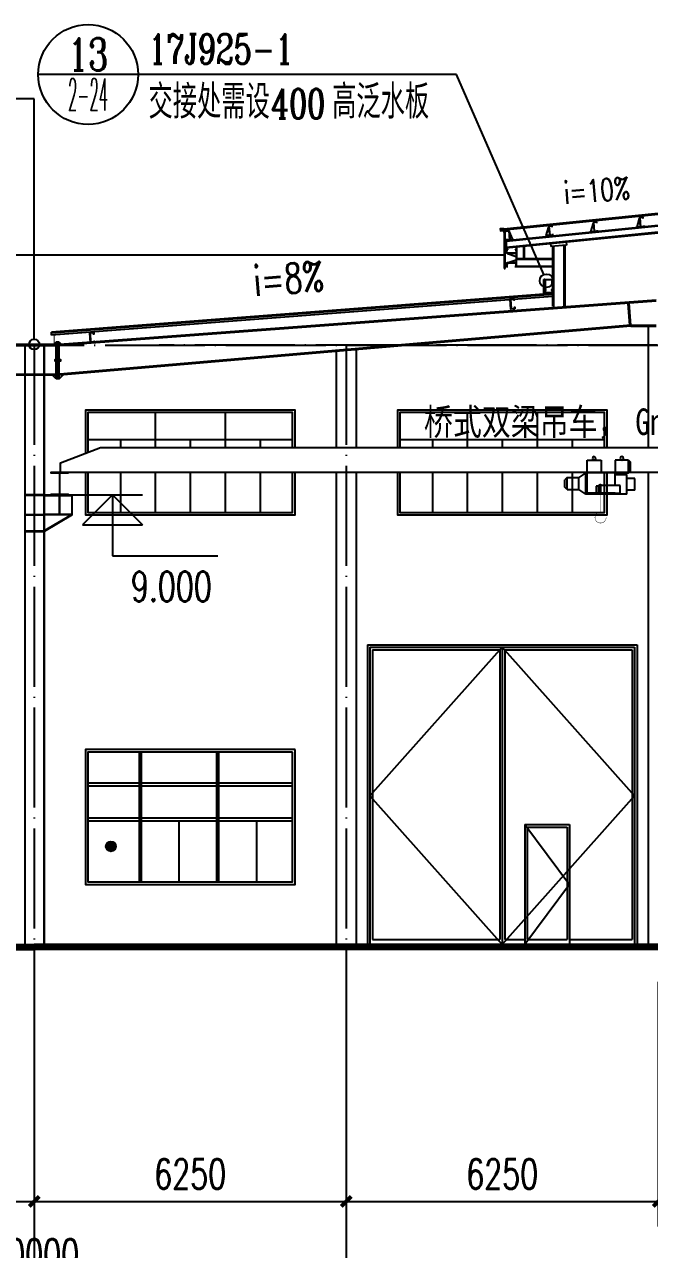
# Model space of a CAD drawing. Extents: x 13898408 to 14113608, y -853943 to -68012.
# Drawn here: x 14018813 to 14031333, y -803154 to -778624 of the extents above; entities that cross this region are included whole.
import ezdxf
from ezdxf.enums import TextEntityAlignment as Align

# ---------------------------------------------------------------- set-up
doc = ezdxf.new("R2010")
doc.units = 0
doc.header["$LTSCALE"] = 1000
doc.header["$MEASUREMENT"] = 0
doc.linetypes.add('DOTE', pattern=[2.42, 2, -0.2, 0.02, -0.2])
for name, color, linetype in [('06', 7, 'Continuous'), ('11', 3, 'Continuous'), ('AXIS', 3, 'Continuous'), ('COLUMN', 2, 'Continuous'), ('DIM_IDEN', 3, 'Continuous'), ('DOTE', 1, 'DOTE'), ('PUB_DIM', 3, 'Continuous'), ('PUB_TEXT', 7, 'Continuous'), ('S_FLOOR', 2, 'Continuous'), ('WINDOW', 4, 'Continuous'), ('彩板', 4, 'Continuous'), ('梁柱', 3, 'Continuous'), ('立面线条', 7, 'Continuous')]:
    doc.layers.add(name, color=color, linetype=linetype)
doc.styles.add('_TCH_DIM', font='SIMPLEX', dxfattribs={"bigfont": 'GBCBIG'})
doc.styles.add('_TCH_DIM_T3', font='SIMPLEX', dxfattribs={"width": 0.705882, "bigfont": 'GBCBIG'})
doc.styles.add('_TCH_LABEL', font='COMPLEX', dxfattribs={"bigfont": 'GBCBIG'})
doc.styles.add('宋', font='', dxfattribs={"width": 0.8})
doc.styles.get('宋').set_extended_font_data('SimSun')
doc.dimstyles.new('_TCH_ARCH&&200', dxfattribs={"dimtxt": 595, "dimasz": 200, "dimexe": 500, "dimexo": 600, "dimgap": 252.5, "dimtad": 1, "dimdec": 0, "dimzin": 0, "dimdsep": 46, "dimtxsty": '_TCH_DIM_T3', "dimblk": 'ARCHTICK', "dimcen": 0.09, "dimclrt": 7, "dimazin": 2, "dimtfac": 1, "dimtdec": 0, "dimtix": 1, "dimtmove": 2, "dimatfit": 3, "dimfxl": 0, "dimtolj": 1, "dimtzin": 0, "dimarcsym": 0})

# ---------------------------------------------------------------- blocks, each defined once
blk = doc.blocks.new('A$C6EE6551E')
at = {"layer": 'COLUMN'}
blk.add_hatch(color=256, dxfattribs=at).paths.add_polyline_path([(5, 195), (75, 200), (77, 175), (82, 175), (80, 205), (0, 200), (13, 0), (93, 5), (91, 35), (86, 35), (88, 10), (18, 5)])
blk.add_lwpolyline([(93, 5), (13, 0), (0, 200), (80, 205), (82, 175), (77, 175), (75, 200), (5, 195), (18, 5), (88, 10), (86, 35), (91, 35)], close=True, dxfattribs=at)
blk = doc.blocks.new('A$C72861E34')
for p, q in [((0, 0), (0, 150)), ((0, 150), (60, 150)), ((60, 0), (0, 0)), ((3, 147), (3, 3)), ((57, 147), (3, 147)), ((3, 3), (58, 3)), ((57, 123), (57, 147)), ((60, 123), (57, 123)), ((57, 27), (60, 27)), ((58, 3), (57, 27)), ((60, 150), (60, 123)), ((60, 27), (60, 0))]:
    blk.add_line(p, q)
blk = doc.blocks.new('A$C2E1941DB')
at = {"color": 3, "linetype": 'ByBlock'}
for points in [[(55, 0), (0, 0), (55, 150)], [(57, 150), (55, 150), (55, 0), (57, 0)], [(117, 140), (117, 160), (57, 160), (57, 0), (117, 0), (117, 20)], [(115, 140), (115, 158), (60, 158), (60, 3), (115, 3), (115, 20)]]:
    blk.add_lwpolyline(points, dxfattribs=at)
blk = doc.blocks.new('A$C19DF6FF6')
at = {"xscale": -2.0736, "yscale": 2.0736, "zscale": 2.0736, "rotation": 355.4260438756032}
blk.add_blockref('A$C2E1941DB', (242, 0), dxfattribs=at)
blk = doc.blocks.new('A$C402C3B8C')
at = {"color": 0, "linetype": 'Continuous', "ltscale": 20}
for p, q in [((12, 19, 88), (12, 14, 88)), ((200, 14, 88), (12, 14, 88)), ((25, 94, 88), (25, 91, 88)), ((56, 35, 88), (56, 1, 88)), ((69, 35, 88), (69, 0, 88)), ((144, 34, 88), (144, 0, 88)), ((156, 34, 88), (156, 0, 88)), ((175, 94, 88), (175, 91, 88)), ((200, 19, 88), (200, 14, 88))]:
    blk.add_line(p, q, dxfattribs=at)
at = {"color": 0, "linetype": 'Continuous', "ltscale": 20, "elevation": 88}
for points in [[(175, 94), (200, 94), (200, 19), (0, 19), (0, 94), (25, 94)], [(175, 91), (197, 91), (197, 21), (2, 21), (2, 91), (25, 91)]]:
    blk.add_lwpolyline(points, dxfattribs=at)
blk = doc.blocks.new('A$C4AD628D5')
at = {"layer": '06', "linetype": 'ByBlock'}
blk.add_line((24, 154, 200), (379, 276, 200), dxfattribs=at)
at = {"layer": '06', "linetype": 'ByBlock', "xscale": -1.92, "yscale": 1.92, "zscale": 1.92, "rotation": 180}
blk.add_blockref('A$C402C3B8C', (0, 180, 32), dxfattribs=at)
blk = doc.blocks.new('A$C53AF4E09')
at = {"layer": 'COLUMN'}
blk.add_hatch(color=256, dxfattribs=at).paths.add_polyline_path([(350, 450), (0, 450), (0, 440), (170, 440), (170, 10), (0, 10), (0, 0), (350, 0), (350, 10), (180, 10), (180, 440), (350, 440)])
blk.add_lwpolyline([(0, 440), (0, 450), (350, 450), (350, 440), (180, 440), (180, 10), (350, 10), (350, 0), (0, 0), (0, 10), (170, 10), (170, 440)], close=True, dxfattribs=at)
blk = doc.blocks.new('A$C1CF62CEA')
at = {"color": 7}
for p, q in [((448, 1264), (731, 1264)), ((448, 1007), (448, 1264)), ((731, 1264), (731, 1007)), ((1279, 1264), (1012, 1264)), ((1012, 1264), (1012, 1007)), ((1279, 1007), (1279, 1264)), ((1279, 1264), (1318, 1226)), ((424, 1007), (282, 913)), ((1012, 1007), (424, 1007)), ((424, 583), (424, 1007)), ((448, 599), (448, 1007)), ((1012, 1007), (1279, 1007)), ((1012, 756), (1012, 1007)), ((1279, 1007), (1318, 1044)), ((1318, 1044), (1318, 1226)), ((47, 913), (0, 867)), ((0, 723), (0, 867)), ((47, 677), (47, 913)), ((47, 913), (282, 913)), ((282, 677), (282, 913)), ((679, 744), (632, 744)), ((632, 744), (632, 599)), ((718, 779), (679, 756)), ((679, 756), (679, 583)), ((718, 779), (718, 583)), ((1110, 756), (718, 756)), ((718, 756), (718, 599)), ((1012, 975), (1247, 975)), ((1110, 599), (1110, 756)), ((1247, 583), (1247, 975)), ((1404, 897), (1247, 897)), ((1404, 662), (1404, 897)), ((47, 677), (0, 723)), ((47, 677), (282, 677)), ((424, 583), (282, 677)), ((1247, 583), (424, 583)), ((679, 599), (448, 599)), ((1012, 599), (718, 599)), ((1012, 599), (1110, 599)), ((1404, 662), (1247, 662))]:
    blk.add_line(p, q, dxfattribs=at)
at = {"color": 7, "linetype": 'ByBlock', "const_width": 7.84}
blk.add_lwpolyline([(830, 116, -2.414214), (718, 227), (718, 583)], format="xyb", dxfattribs=at)
at = {"color": 7, "extrusion": (0, 0, -1)}
for centre in [(589, 1299), (1145, 1299)]:
    blk.add_ellipse(centre, major_axis=(24.4, 24.4), ratio=1, start_param=3.926991, end_param=10.210176, dxfattribs=at)
blk = doc.blocks.new('_ArchTick')
at = {"color": 0, "linetype": 'ByBlock', "const_width": 0.4}
blk.add_lwpolyline([(-0.5, -0.5), (0.5, 0.5)], dxfattribs=at)
blk = doc.blocks.new('*D167')
at = {"layer": 'AXIS', "color": 0, "lineweight": -2}
for p, q in [((13994008, -797794), (13994008, -804294)), ((14044008, -797794), (14044008, -804294)), ((13994008, -803794), (14044008, -803794))]:
    blk.add_line(p, q, dxfattribs=at)
at = {"layer": 'Defpoints', "color": 0}
for p in [(13994008, -797194), (14044008, -797194), (14044008, -803794)]:
    blk.add_point(p, dxfattribs=at)
at = {"layer": 'AXIS', "color": 0, "lineweight": -2, "xscale": 200, "yscale": 200, "zscale": 200, "rotation": 180}
blk.add_blockref('_ArchTick', (13994008, -803794), dxfattribs=at)
at = {"layer": 'AXIS', "color": 0, "lineweight": -2, "xscale": 200, "yscale": 200, "zscale": 200}
blk.add_blockref('_ArchTick', (14044008, -803794), dxfattribs=at)
at = {"layer": 'AXIS', "color": 7, "insert": (14019008, -803244), "char_height": 595, "attachment_point": 5, "style": '_TCH_DIM_T3'}
blk.add_mtext('\\A1;50000', dxfattribs=at)
blk = doc.blocks.new('*D171')
at = {"layer": 'AXIS', "color": 0, "lineweight": -2}
for p, q in [((14012758, -797794), (14012758, -802694)), ((14019008, -797794), (14019008, -802694)), ((14012758, -802194), (14019008, -802194))]:
    blk.add_line(p, q, dxfattribs=at)
at = {"layer": 'Defpoints', "color": 0}
for p in [(14012758, -797194), (14019008, -797194), (14019008, -802194)]:
    blk.add_point(p, dxfattribs=at)
at = {"layer": 'AXIS', "color": 0, "lineweight": -2, "xscale": 200, "yscale": 200, "zscale": 200, "rotation": 180}
blk.add_blockref('_ArchTick', (14012758, -802194), dxfattribs=at)
at = {"layer": 'AXIS', "color": 0, "lineweight": -2, "xscale": 200, "yscale": 200, "zscale": 200}
blk.add_blockref('_ArchTick', (14019008, -802194), dxfattribs=at)
at = {"layer": 'AXIS', "color": 7, "insert": (14015883, -801644), "char_height": 595, "attachment_point": 5, "style": '_TCH_DIM_T3'}
blk.add_mtext('\\A1;6250', dxfattribs=at)
blk = doc.blocks.new('*D172')
at = {"layer": 'AXIS', "color": 0, "lineweight": -2}
for p, q in [((14019008, -797794), (14019008, -802694)), ((14025258, -797794), (14025258, -802694)), ((14019008, -802194), (14025258, -802194))]:
    blk.add_line(p, q, dxfattribs=at)
at = {"layer": 'Defpoints', "color": 0}
for p in [(14019008, -797194), (14025258, -797194), (14025258, -802194)]:
    blk.add_point(p, dxfattribs=at)
at = {"layer": 'AXIS', "color": 0, "lineweight": -2, "xscale": 200, "yscale": 200, "zscale": 200, "rotation": 180}
blk.add_blockref('_ArchTick', (14019008, -802194), dxfattribs=at)
at = {"layer": 'AXIS', "color": 0, "lineweight": -2, "xscale": 200, "yscale": 200, "zscale": 200}
blk.add_blockref('_ArchTick', (14025258, -802194), dxfattribs=at)
at = {"layer": 'AXIS', "color": 7, "insert": (14022133, -801644), "char_height": 595, "attachment_point": 5, "style": '_TCH_DIM_T3'}
blk.add_mtext('\\A1;6250', dxfattribs=at)
blk = doc.blocks.new('*D173')
at = {"layer": 'AXIS', "color": 0, "lineweight": -2}
for p, q in [((14025258, -797794), (14025258, -802694)), ((14031508, -797794), (14031508, -802694)), ((14025258, -802194), (14031508, -802194))]:
    blk.add_line(p, q, dxfattribs=at)
at = {"layer": 'Defpoints', "color": 0}
for p in [(14025258, -797194), (14031508, -797194), (14031508, -802194)]:
    blk.add_point(p, dxfattribs=at)
at = {"layer": 'AXIS', "color": 0, "lineweight": -2, "xscale": 200, "yscale": 200, "zscale": 200, "rotation": 180}
blk.add_blockref('_ArchTick', (14025258, -802194), dxfattribs=at)
at = {"layer": 'AXIS', "color": 0, "lineweight": -2, "xscale": 200, "yscale": 200, "zscale": 200}
blk.add_blockref('_ArchTick', (14031508, -802194), dxfattribs=at)
at = {"layer": 'AXIS', "color": 7, "insert": (14028383, -801644), "char_height": 595, "attachment_point": 5, "style": '_TCH_DIM_T3'}
blk.add_mtext('\\A1;6250', dxfattribs=at)

msp = doc.modelspace()

# ---------------------------------------------------------------- hatches: boundary and pattern name
at = {"layer": 'WINDOW'}
msp.add_hatch(color=250, dxfattribs=at).paths.add_polyline_path([(14020445.5, -795081.7, -1), (14020645.5, -795081.7, -1)])

# ---------------------------------------------------------------- linework, layer by layer
for p, q in [((14028349.6, -782722.4, 0), (14031507.2, -782403.5, 0)), ((14031507.2, -782428.6, 0), (14028351.7, -782747.3, 0)), ((14028349.6, -782722.4, 100), (14028351.7, -782747.3, 100)), ((14028418.6, -782765.9, 0), (14028443.6, -782764.1, 0)), ((14028418.6, -782765.9, 0), (14028418.6, -783509, 0)), ((14028443.6, -783509, 100), (14028443.6, -782764.1, 100)), ((14029387, -783065, 0), (14029387, -784273, 0)), ((14029407, -783063.5, 0), (14029407, -784271.7, 0)), ((14029617, -783048.1, 0), (14029617, -784258.8, 0)), ((14029637, -783046.6, 0), (14029637, -784257.6, 0)), ((14028418.6, -783509, 0), (14028443.6, -783509, 0)), ((14029387.4, -784012), (14019352.5, -784786)), ((14019352.5, -784796), (14029387.4, -784022.1)), ((14029387.4, -784072.2), (14019352.5, -784846.2)), ((14031308, -784665), (14031308, -787094.2)), ((14019352.5, -784846.2), (14019352.5, -784786)), ((14019352.5, -784846.2), (14019352.5, -784796)), ((14025058, -785169), (14025058, -787094.2)), ((14025458, -785140.8), (14025458, -787094.2)), ((14025058, -787594.2), (14025058, -797044.2)), ((14025458, -787594.2), (14025458, -797044.2)), ((14031308, -787594.2), (14031308, -797044.2))]:
    msp.add_line(p, q)
at = {"elevation": 0}
msp.add_lwpolyline([(14028405.3, -782709.9), (14028343.6, -782716.9), (14028346.8, -782753.2), (14028416.1, -782748.3), (14028416.1, -782786.7)], dxfattribs=at)
for points in [[(14028418.6, -783244.2), (14009595.4, -783244.2)], [(14019448, -785342.2), (14019418, -785342.2), (14019418, -785362.2), (14019448, -785362.2)], [(14019508, -785362.2), (14019538, -785362.2), (14019538, -785342.2), (14019508, -785342.2)], [(13980709.7, -797194.2), (13993768, -797194.2), (13993768, -797044.2), (14019008, -797044.2)], [(13980709.7, -797294.2), (13993868, -797294.2), (13993868, -797144.2), (14019008, -797144.2)], [(14092608, -797194.2), (14044248, -797194.2), (14044248, -797044.2), (14019008, -797044.2)], [(14092608, -797294.2), (14044148, -797294.2), (14044148, -797144.2), (14019008, -797144.2)]]:
    msp.add_lwpolyline(points)
at = {"const_width": 5, "elevation": 0}
for points in [[(14028404.7, -783166.7), (14028511.3, -783166.7)], [(14028404.7, -783430.9), (14028511.3, -783430.9)], [(14029381.1, -783666.2), (14029381.1, -783725.7), (14029211.2, -783725.7), (14029211.2, -783775), (14029196.3, -783775), (14029196.3, -783809.5), (14029216.4, -783831.8)]]:
    msp.add_lwpolyline(points, dxfattribs=at)
for points, const_width in [([(14019433, -785009.2), (14019523, -785009.2)], 5), ([(14019433, -785110.1), (14019523, -785110.1)], 5), ([(14019433, -785251.8), (14019523, -785251.8)], 5), ([(14019433, -785452.7), (14019523, -785452.7)], 5), ([(14019433, -785594.4), (14019523, -785594.4)], 5), ([(14019433, -785695.2), (14019523, -785695.2)], 5), ([(13980709.7, -797244.2), (13993818, -797244.2), (13993818, -797094.2), (14019008, -797094.2)], 100), ([(14092608, -797244.2), (14044198, -797244.2), (14044198, -797094.2), (14019008, -797094.2)], 100)]:
    msp.add_lwpolyline(points, dxfattribs=dict(const_width=const_width))
at = {"color": 7, "ltscale": 5}
msp.add_lwpolyline([(14043483, -787594.2), (14019533, -787594.2), (14019533, -787404.2), (14020333, -787094.2), (14042683, -787094.2), (14043483, -787404.2)], close=True, dxfattribs=at)
at = {"layer": '06', "linetype": 'ByBlock'}
for p, q in [((14028462, -782946.6, 100), (14028462, -783097.1, 100)), ((14029664.8, -782976.9, 100), (14029670.2, -783044.2, 100)), ((14028486.3, -783209, 0), (14028662.1, -783269.5, 0)), ((14028662, -783081.1, 0), (14028662, -783472.2, 0)), ((14028672, -783081.1, 0), (14028672, -783312.2, 0)), ((14028812, -783068.3, 0), (14028812, -783312.2, 0)), ((14028822, -783068.3, 0), (14028822, -783312.2, 0)), ((14029351.5, -783008.2, 100), (14029356.2, -783067.3, 100)), ((14028662, -783312.2, 100), (14029387, -783312.2, 100)), ((14028662, -783322.2, 0), (14029387, -783322.2, 0)), ((14028662, -783462.2, 0), (14029387, -783462.2, 0)), ((14028662, -783472.2, 100), (14029387, -783472.2, 100))]:
    msp.add_line(p, q, dxfattribs=at)
at = {"layer": '11'}
for p, q in [((14028462, -782946.6, 100), (14031507, -782642.4, 22.4)), ((14028462, -782961.7, 100), (14031507, -782657.5, 22.4)), ((14028462, -783082.1, 100), (14031506.3, -782777.9, 22.4)), ((14028462, -783097.1, 100), (14031506.3, -782793, 22.4)), ((14029670.2, -783044.2, 100), (14029356.2, -783067.3, 100))]:
    msp.add_line(p, q, dxfattribs=at)
at = {"layer": 'AXIS'}
for p, q in [((14019008, -797194.2), (14019008, -805194.2)), ((14025258, -797194.2), (14025258, -805194.2))]:
    msp.add_line(p, q, dxfattribs=at)
at = {"layer": 'DIM_IDEN'}
for p, q in [((14019008, -780109.8), (14015039.4, -780109.8)), ((14019008, -784926.2), (14019008, -780109.8))]:
    msp.add_line(p, q, dxfattribs=at)
msp.add_circle((14019008, -785030), 103.8, dxfattribs=at)
at = {"layer": 'DOTE'}
for p, q in [((13945408, -785044.2), (14092608, -785044.2)), ((14019008, -785044.2), (14019008, -797194.2)), ((14046008, -785044.2), (14021508, -785044.2)), ((14025258, -785044.2), (14025258, -797194.2)), ((13945408, -797044.2), (14092608, -797044.2)), ((14046008, -797044.2), (14019008, -797044.2))]:
    msp.add_line(p, q, dxfattribs=at)
at = {"layer": 'PUB_DIM'}
for p, q in [((14021087.4, -779624.1), (14019087.4, -779624.1)), ((14027467.4, -779624.1), (14021087.4, -779624.1)), ((14029213.7, -783632), (14027467.4, -779624.1)), ((14019208, -788044.2), (14021174.6, -788044.2)), ((14020574.6, -788044.2), (14019974.6, -788644.2)), ((14020574.6, -788044.2), (14021174.6, -788644.2)), ((14020574.6, -788044.2), (14020574.6, -789265.2)), ((14019974.6, -788644.2), (14021174.6, -788644.2)), ((14020574.6, -789265.2), (14022684.4, -789265.2))]:
    msp.add_line(p, q, dxfattribs=at)
for points in [[(14031070.9, -782234.1, 0, 0, 0), (14029564.1, -782352.8, 120, 0, 0), (14029115.5, -782388.2, 0, 0, 0)], [(14025410.2, -784114.9, 0, 0, 0), (14023516, -784264.1, 160, 0, 0), (14022917.9, -784311.2, 0, 0, 0)]]:
    msp.add_lwpolyline(points, format="xyseb", dxfattribs=at)
for centre, radius in [((14020087.4, -779624.1), 1000), ((14029267.4, -783755.2), 134.4)]:
    msp.add_circle(centre, radius, dxfattribs=at)
at = {"layer": 'S_FLOOR'}
for p, q in [((14029237, -784021.3, 0), (14029237, -783733.2, 0)), ((14029247, -784020.7, 0), (14029247.1, -783793.4, 0))]:
    msp.add_line(p, q, dxfattribs=at)
at = {"layer": 'WINDOW', "color": 250}
for p, q in [((14021433, -786394.2), (14021433, -787094.2)), ((14022833, -786394.2), (14022833, -787094.2)), ((14027683, -786394.2), (14027683, -787094.2)), ((14029083, -786394.2), (14029083, -787094.2)), ((14024183, -786944.2), (14020083, -786944.2)), ((14020733, -786944.2), (14020733, -787094.2)), ((14022133, -786944.2), (14022133, -787094.2)), ((14023533, -786944.2), (14023533, -787094.2)), ((14030433, -786944.2), (14026333, -786944.2)), ((14026983, -786944.2), (14026983, -787094.2)), ((14028383, -786944.2), (14028383, -787094.2)), ((14029783, -786944.2), (14029783, -787094.2)), ((14020733, -787594.2), (14020733, -788394.2)), ((14021433, -787594.2), (14021433, -788394.2)), ((14022133, -787594.2), (14022133, -788394.2)), ((14022833, -787594.2), (14022833, -788394.2)), ((14023533, -787594.2), (14023533, -788394.2)), ((14026983, -787594.2), (14026983, -788394.2)), ((14027683, -787594.2), (14027683, -788394.2)), ((14028383, -787594.2), (14028383, -788394.2)), ((14029083, -787594.2), (14029083, -788394.2)), ((14029783, -787594.2), (14029783, -788394.2)), ((14025683, -791044.2), (14031083, -791044.2)), ((14025683, -791044.2), (14025683, -797044.2)), ((14025733, -791094.2), (14031033, -791094.2)), ((14025733, -791094.2), (14025733, -797044.2)), ((14028383, -791094.2), (14028383, -797044.2)), ((14031033, -791094.2), (14031033, -797044.2)), ((14031083, -791044.2), (14031083, -797044.2)), ((14025783, -791144.2), (14028333, -791144.2)), ((14025783, -791144.2), (14025783, -796944.2)), ((14028333, -791144.2), (14028333, -796944.2)), ((14028433, -791144.2), (14028433, -794644.2)), ((14028433, -791144.2), (14030983, -791144.2)), ((14030983, -791144.2), (14030983, -796944.2)), ((14021908, -794569.2), (14021908, -795794.2)), ((14023458, -794569.2), (14023458, -795794.2)), ((14028433, -794644.2), (14028433, -796944.2)), ((14028833, -794644.2), (14029733, -794644.2)), ((14028833, -794644.2), (14028833, -797044.2)), ((14028883, -794694.2), (14029683, -794694.2)), ((14028883, -794694.2), (14028883, -796944.2)), ((14029683, -794694.2), (14029683, -796944.2)), ((14029733, -794644.2), (14029733, -797044.2)), ((14025783, -796944.2), (14028333, -796944.2)), ((14028433, -796944.2), (14028833, -796944.2)), ((14028883, -796944.2), (14029383, -796944.2)), ((14029383, -796944.2), (14029683, -796944.2)), ((14029733, -796944.2), (14030983, -796944.2)), ((14025683, -797044.2), (14031083, -797044.2))]:
    msp.add_line(p, q, dxfattribs=at)
for points in [[(14024233, -787094.2), (14024233, -786344.2), (14020033, -786344.2), (14020033, -787210.5)], [(14024183, -787094.2), (14024183, -786394.2), (14020083, -786394.2), (14020083, -787191.1)], [(14030483, -787094.2), (14030483, -786344.2), (14026283, -786344.2), (14026283, -787094.2)], [(14030433, -787094.2), (14030433, -786394.2), (14026333, -786394.2), (14026333, -787094.2)], [(14020033, -787594.2), (14020033, -788444.2), (14024233, -788444.2), (14024233, -787594.2)], [(14020083, -787594.2), (14020083, -788394.2), (14024183, -788394.2), (14024183, -787594.2)], [(14026283, -787594.2), (14026283, -788444.2), (14030483, -788444.2), (14030483, -787594.2)], [(14026333, -787594.2), (14026333, -788394.2), (14030433, -788394.2), (14030433, -787594.2)], [(14028383, -791094.2), (14025733, -794069.2), (14028383, -797044.2), (14031033, -794069.2), (14028383, -791094.2)], [(14028833, -794644.2), (14029733, -795844.2), (14028833, -797044.2)]]:
    msp.add_lwpolyline(points, dxfattribs=at)
for points in [[(14024233, -793144.2), (14020033, -793144.2), (14020033, -795844.2), (14024233, -795844.2)], [(14024183, -793194.2), (14020083, -793194.2), (14020083, -795794.2), (14024183, -795794.2)], [(14021158, -793194.2), (14021108, -793194.2), (14021108, -795794.2), (14021158, -795794.2)], [(14022708, -793194.2), (14022658, -793194.2), (14022658, -795794.2), (14022708, -795794.2)], [(14020083, -793869.2), (14024183, -793869.2), (14024183, -793819.2), (14020083, -793819.2)], [(14020083, -794569.2), (14024183, -794569.2), (14024183, -794519.2), (14020083, -794519.2)]]:
    msp.add_lwpolyline(points, close=True, dxfattribs=at)
msp.add_circle((14020545.5, -795081.7), 100, dxfattribs=at)
at = {"layer": '彩板'}
for p, q in [((14029218, -784007.7, 0), (14029218, -783733.2, 0)), ((14029233, -783733.2, 0), (14029218, -783733.2, 0)), ((14029233, -784007.7, 0), (14029233, -783733.2, 0)), ((14029218, -784007.7, 0), (14029233, -784007.7, 0))]:
    msp.add_line(p, q, dxfattribs=at)
at = {"layer": '梁柱'}
for p, q in [((14031468, -784145), (14019518, -785033.9)), ((14031468, -784165), (14019519.5, -785053.9)), ((14030936.9, -784646.8), (14030907.7, -784208.5)), ((14030956.8, -784645), (14030927.6, -784207)), ((14030956.8, -784645), (14019518, -785627.4)), ((14030958, -784665), (14019518, -785647.5)), ((14030956.8, -784645), (14031468.1, -784645)), ((14030958, -784665), (14031468.1, -784665)), ((14019448, -785034.2), (14018568, -785034.2)), ((14018568, -785044.2), (14019448, -785044.2)), ((14019448, -785044.2), (14018568, -785044.2)), ((14018568, -785054.2), (14019448, -785054.2)), ((14018818, -785034.2), (14018818, -797044.2)), ((14019198, -785034.2), (14019198, -797044.2)), ((14019208, -785034.2), (14019208, -797044.2)), ((14019448, -784984.2), (14019398, -785034.2)), ((14019448, -785720.2), (14019448, -784984.2)), ((14019508, -784984.2), (14019448, -784984.2)), ((14019478, -785720.2), (14019478, -784984.2)), ((14019508, -785720.2), (14019508, -784984.2)), ((14019508, -784984.2), (14019554.1, -785030.3)), ((14019448, -785634.2), (14018568, -785634.2)), ((14019448, -785644.2), (14018568, -785644.2)), ((14019448, -785720.2), (14019368, -785640.2)), ((14019508, -785720.2), (14019588, -785640.2)), ((14019508, -785720.2), (14019448, -785720.2)), ((14019198, -788044.2), (14018818, -788044.2)), ((14019198, -788054.2), (14018818, -788054.2)), ((14019208, -788044.2), (14019768, -788044.2)), ((14019208, -788054.2), (14019768, -788054.2)), ((14019513, -788434.2), (14019513, -788054.2)), ((14019523, -788434.2), (14019523, -788054.2)), ((14019768, -788444.2), (14019768, -788044.2)), ((14018818, -788434.2), (14019198, -788434.2)), ((14018818, -788444.2), (14019198, -788444.2)), ((14019768, -788434.2), (14019208, -788434.2)), ((14019768, -788444.2), (14019208, -788779.1)), ((14019768, -788444.2), (14019208, -788444.2)), ((14019752.2, -788444.2), (14019208, -788766.2)), ((14018818, -788766.2), (14019198, -788766.2)), ((14018818, -788776.2), (14019198, -788776.2))]:
    msp.add_line(p, q, dxfattribs=at)
at = {"layer": '立面线条', "const_width": 20}
msp.add_lwpolyline([(14019507.9, -784832), (14019408, -784837), (14019408, -785030), (14018608, -785030), (14018608, -784837), (14018508.1, -784832)], dxfattribs=at)

# ---------------------------------------------------------------- block references
at = {"xscale": 0.5, "yscale": 0.5, "zscale": 0.4999999999999999}
msp.add_blockref('A$C4AD628D5', (14028470, -783472.2, -100), dxfattribs=at)
at = {"color": 7, "ltscale": 5}
msp.add_blockref('A$C1CF62CEA', (14029634, -788610.9), dxfattribs=at)
at = {"layer": '06', "linetype": 'ByBlock'}
for name, p, xscale, yscale, zscale in [('A$C19DF6FF6', (14031218.7, -782681.9, 0), -0.5499999998137355, 0.5500000000465661, 0.55), ('A$C19DF6FF6', (14029398.9, -782850.5, 100), -0.5499999998137355, 0.5500000000465661, 0.55), ('A$C19DF6FF6', (14030292.4, -782774.5, 0), -0.5499999998137355, 0.5500000000465661, 0.55), ('A$C402C3B8C', (14028474.5, -783221.9, -83.2), 0.9500000001862645, 0.9499999999534339, 0.95)]:
    msp.add_blockref(name, p, dxfattribs=dict(at, xscale=xscale, yscale=yscale, zscale=zscale))
at = {"layer": '06', "linetype": 'ByBlock', "xscale": 0.5500000001369223, "yscale": 0.5500000000465661, "zscale": 0.55, "rotation": 9.147912248589147}
msp.add_blockref('A$C19DF6FF6', (14028464.5, -782951.3, 100), dxfattribs=at)
at = {"layer": 'COLUMN', "extrusion": (0, 0, -1), "xscale": -1, "zscale": -1}
for p, rotation in [((-14028540.9, -784321.7), 0.3418206516846834), ((-14020120.4, -784996.5), 0.3418206519052269)]:
    msp.add_blockref('A$C6EE6551E', p, dxfattribs=dict(at, rotation=rotation))
at = {"layer": 'COLUMN', "xscale": -1}
msp.add_blockref('A$C53AF4E09', (14019693, -788044.2), dxfattribs=at)
at = {"layer": '梁柱', "rotation": 270}
msp.add_blockref('A$C72861E34', (14029237, -783733.2, 0), dxfattribs=at)
at = {"layer": '梁柱', "xscale": -1, "rotation": 270}
msp.add_blockref('A$C72861E34', (14029237, -783999.4, 0), dxfattribs=at)

# ---------------------------------------------------------------- texts
at = {"layer": 'PUB_TEXT'}
for s, height, style, width, p in [('17J925-1', 595, '_TCH_LABEL', 0.705882, (14021297.4, -779414.1)), ('400', 595, '_TCH_LABEL', 0.705882, (14023754.8, -780509.2)), ('桥式双梁吊车，', 531.65, '宋', 0.8, (14026814, -786844.2)), ('Gn=150T', 531.65, '宋', 0.8, (14031048.3, -786844.2)), ('9.000', 595, '_TCH_DIM', 0.705882, (14020944.4, -790175.2))]:
    msp.add_text(s, height=height, dxfattribs=dict(at, style=style, width=width)).set_placement(p)
at = {"layer": 'PUB_TEXT', "style": '_TCH_LABEL'}
for s, width, p, p2 in [('13', 0.905172, (14019684.9, -779543.6), (14020489.9, -779543.6)), ('2-24', 0.320122, (14019684.9, -780348.5), (14020489.9, -780348.5))]:
    msp.add_text(s, height=643.99, dxfattribs=dict(at, width=width)).set_placement(p, p2, align=Align.FIT)
for s, p in [('交接处需设', (14021297.4, -780509.2)), ('高泛水板', (14024974.8, -780509.2))]:
    msp.add_text(s, height=675.18, dxfattribs=at).set_placement(p)
at = {"layer": 'PUB_TEXT', "style": '_TCH_DIM', "width": 0.705882}
for s, height, p in [('i=10%', 446.25, (14029636.5, -782221.5)), ('i=8%', 595, (14023429.8, -784060.4))]:
    msp.add_text(s, height=height, rotation=4.50496, dxfattribs=at).set_placement(p)

# ---------------------------------------------------------------- dimensions: what is measured, and where the dimension line sits
at = {"layer": 'AXIS'}
for p1, p2, distance, text, picture, middle in [((13994008, -797194.2), (14044008, -797194.2), -6600, '50000', '*D167', (14019008, -803244.2)), ((14012758, -797194.2), (14019008, -797194.2), -5000, '6250', '*D171', (14015883, -801644.2)), ((14019008, -797194.2), (14025258, -797194.2), -5000, '6250', '*D172', (14022133, -801644.2)), ((14025258, -797194.2), (14031508, -797194.2), -5000, '6250', '*D173', (14028383, -801644.2))]:
    dim = msp.add_aligned_dim(p1=p1, p2=p2, distance=distance, text=text, dimstyle='_TCH_ARCH&&200', dxfattribs=at)
    dim.commit()
    dim.dimension.update_dxf_attribs({"geometry": picture, "text_midpoint": middle})

doc.saveas('drawing.dxf')
